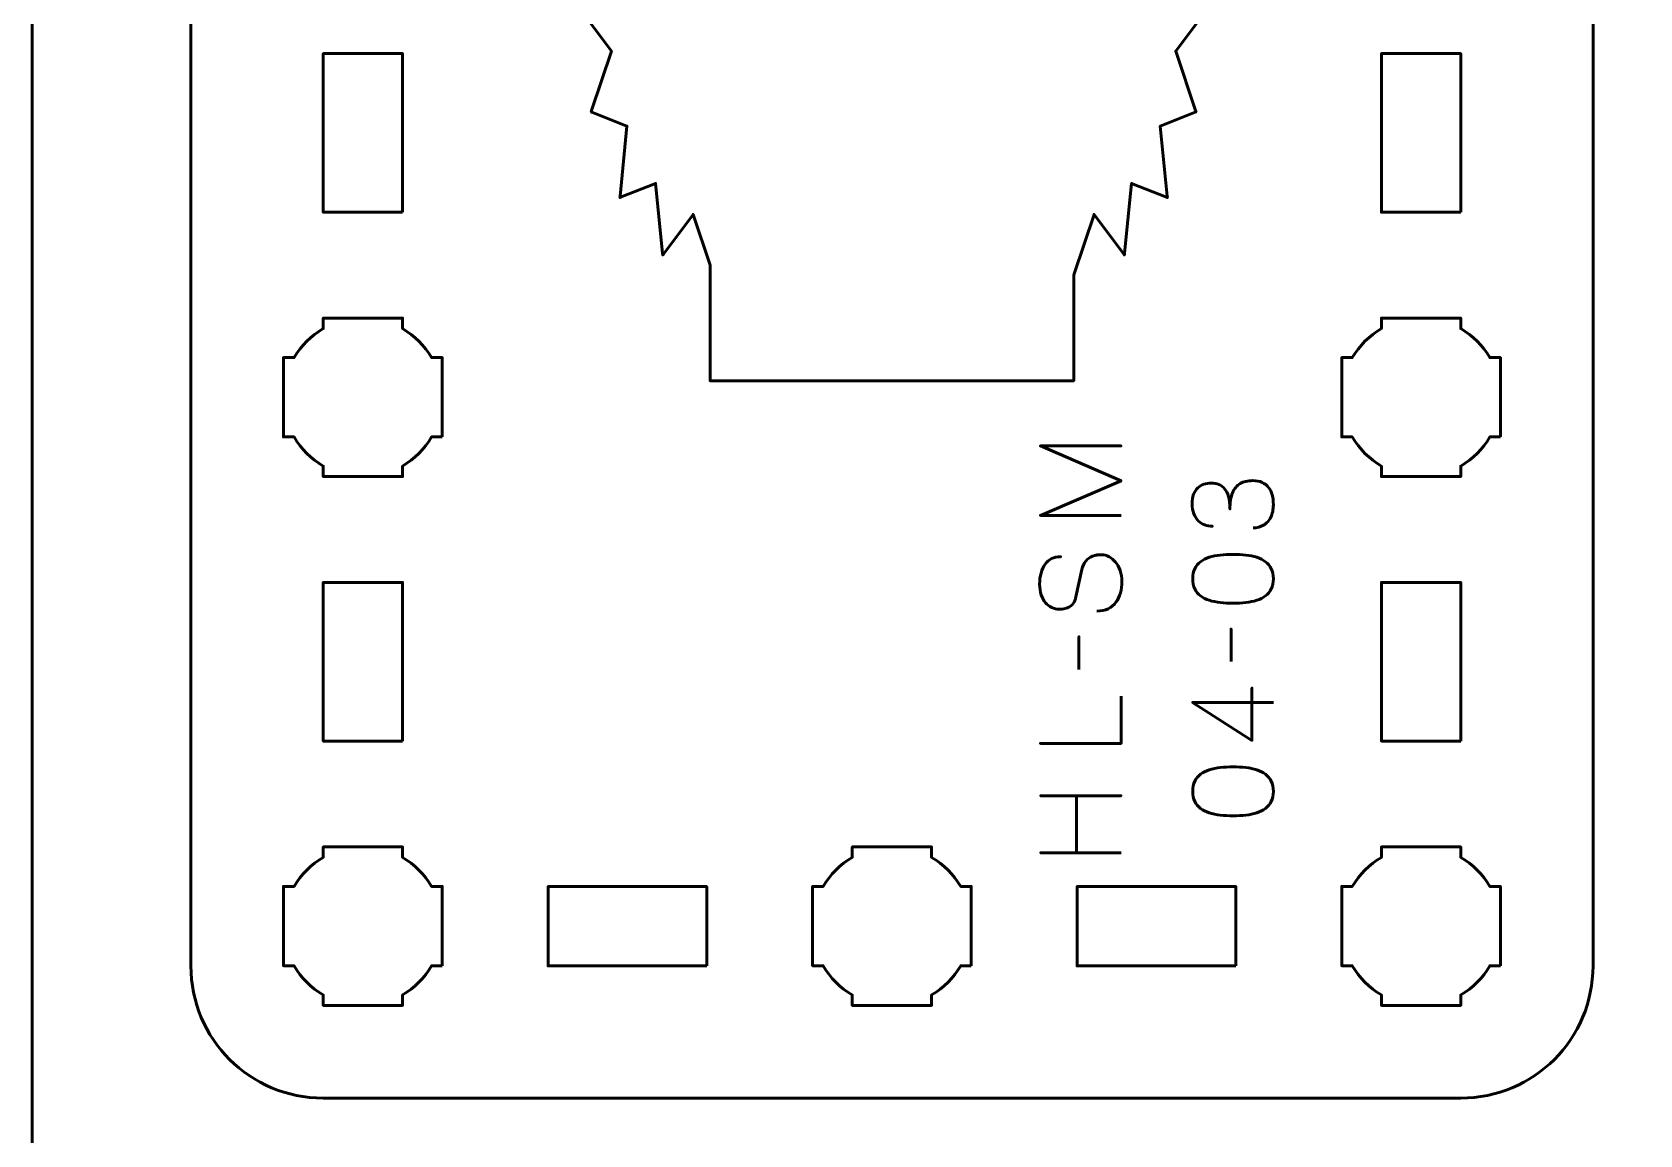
# Model space of a CAD drawing. Header units: centimetres. Extents: x -21 to 0, y -29.7 to 0.
# Drawn here: x -21 to -14.92, y -23.89 to -19.72 of the extents above; entities that cross this region are included whole.
import ezdxf

# ---------------------------------------------------------------- set-up
doc = ezdxf.new("R2010")
doc.units = ezdxf.units.CM
doc.header["$MEASUREMENT"] = 0
doc.layers.add('Layer 1', color=7, linetype='Continuous')

msp = doc.modelspace()

# ---------------------------------------------------------------- linework, layer by layer
at = {"layer": 'Layer 1', "color": 22, "lineweight": 53}
msp.add_open_spline([(-21.00003, -29.19995), (-21.00003, -29.19995), (-21.00003, -0.49992), (-21.00003, -0.49992), (-21.00003, -0.49992), (-21.00003, -0.22295), (-20.77694, 0.00004), (-20.49994, 0.00004), (-20.49994, 0.00004), (-20.49994, 0.00004), (-0.50008, 0.00004), (-0.50008, 0.00004), (-0.50008, 0.00004), (-0.22294, 0.00004), (0.00002, -0.22295), (0.00002, -0.49992), (0.00002, -0.49992), (0.00002, -0.49992), (0.00002, -29.19995), (0.00002, -29.19995), (0.00002, -29.19995), (0.00002, -29.47695), (-0.22294, -29.70004), (-0.50008, -29.70004), (-0.50008, -29.70004), (-0.50008, -29.70004), (-20.49994, -29.70004), (-20.49994, -29.70004), (-20.49994, -29.70004), (-20.77694, -29.70004), (-21.00003, -29.47695), (-21.00003, -29.19995)], degree=3, knots=[0, 0, 0, 0, 0.125, 0.125, 0.125, 0.125, 0.25, 0.25, 0.25, 0.25, 0.375, 0.375, 0.375, 0.375, 0.5, 0.5, 0.5, 0.5, 0.625, 0.625, 0.625, 0.625, 0.75, 0.75, 0.75, 0.75, 0.875, 0.875, 0.875, 0.875, 1, 1, 1, 1], dxfattribs=at)
at = {"layer": 'Layer 1', "color": 114, "lineweight": 53}
msp.add_open_spline([(-15.80017, -23.75001), (-15.80017, -23.75001), (-15.60006, -23.75003), (-15.60006, -23.75003), (-15.60006, -23.75003), (-15.32306, -23.75003), (-15.09997, -23.52694), (-15.09997, -23.24994), (-15.09997, -23.24994), (-15.09997, -23.24994), (-15.09997, -16.95007), (-15.09997, -16.95007), (-15.09997, -16.95007), (-15.09997, -16.67293), (-15.32306, -16.44997), (-15.60006, -16.44997), (-15.60006, -16.44997), (-15.60006, -16.44997), (-17.24997, -16.44997), (-17.24997, -16.44997), (-17.24997, -16.44997), (-17.24997, -16.44997), (-17.24997, -18.23746), (-17.24997, -18.23746), (-17.24997, -18.23746), (-17.24997, -18.23746), (-17.06247, -18.23746), (-17.06247, -18.23746), (-17.06247, -18.23746), (-17.06247, -18.23746), (-17.06247, -18.63745), (-17.06247, -18.63745), (-17.06247, -18.63745), (-17.06247, -18.63745), (-17.06077, -18.64253), (-17.06077, -18.64253), (-17.06077, -18.64253), (-17.06077, -18.64253), (-16.98583, -18.86685), (-16.98583, -18.86685), (-16.98583, -18.86685), (-16.98583, -18.86685), (-16.87367, -18.71697), (-16.87367, -18.71697), (-16.87367, -18.71697), (-16.87367, -18.71697), (-16.87112, -18.71357), (-16.87112, -18.71357), (-16.87112, -18.71357), (-16.87112, -18.71357), (-16.87052, -18.71959), (-16.87052, -18.71959), (-16.87052, -18.71959), (-16.87052, -18.71959), (-16.84421, -18.98416), (-16.84421, -18.98416), (-16.84421, -18.98416), (-16.84421, -18.98416), (-16.71191, -18.93153), (-16.71191, -18.93153), (-16.71191, -18.93153), (-16.71191, -18.93153), (-16.70891, -18.93034), (-16.70891, -18.93034), (-16.70891, -18.93034), (-16.70891, -18.93034), (-16.70951, -18.93633), (-16.70951, -18.93633), (-16.70951, -18.93633), (-16.70951, -18.93633), (-16.73582, -19.20093), (-16.73582, -19.20093), (-16.73582, -19.20093), (-16.73582, -19.20093), (-16.60354, -19.25356), (-16.60354, -19.25356), (-16.60354, -19.25356), (-16.60354, -19.25356), (-16.60053, -19.25476), (-16.60053, -19.25476), (-16.60053, -19.25476), (-16.60053, -19.25476), (-16.60223, -19.25986), (-16.60223, -19.25986), (-16.60223, -19.25986), (-16.60223, -19.25986), (-16.67717, -19.48417), (-16.67717, -19.48417), (-16.67717, -19.48417), (-16.67717, -19.48417), (-16.56501, -19.63405), (-16.56501, -19.63405), (-16.56501, -19.63405), (-16.56501, -19.63405), (-16.56247, -19.63745), (-16.56247, -19.63745), (-16.56247, -19.63745), (-16.56247, -19.63745), (-16.56501, -19.64084), (-16.56501, -19.64084), (-16.56501, -19.64084), (-16.56501, -19.64084), (-16.67717, -19.79073), (-16.67717, -19.79073), (-16.67717, -19.79073), (-16.67717, -19.79073), (-16.60223, -20.01504), (-16.60223, -20.01504), (-16.60223, -20.01504), (-16.60223, -20.01504), (-16.60053, -20.02014), (-16.60053, -20.02014), (-16.60053, -20.02014), (-16.60053, -20.02014), (-16.60354, -20.02134), (-16.60354, -20.02134), (-16.60354, -20.02134), (-16.60354, -20.02134), (-16.73582, -20.07396), (-16.73582, -20.07396), (-16.73582, -20.07396), (-16.73582, -20.07396), (-16.70951, -20.33856), (-16.70951, -20.33856), (-16.70951, -20.33856), (-16.70951, -20.33856), (-16.70891, -20.34456), (-16.70891, -20.34456), (-16.70891, -20.34456), (-16.70891, -20.34456), (-16.71191, -20.34337), (-16.71191, -20.34337), (-16.71191, -20.34337), (-16.71191, -20.34337), (-16.84421, -20.29074), (-16.84421, -20.29074), (-16.84421, -20.29074), (-16.84421, -20.29074), (-16.87052, -20.55531), (-16.87052, -20.55531), (-16.87052, -20.55531), (-16.87052, -20.55531), (-16.87112, -20.56133), (-16.87112, -20.56133), (-16.87112, -20.56133), (-16.87112, -20.56133), (-16.87367, -20.55792), (-16.87367, -20.55792), (-16.87367, -20.55792), (-16.87367, -20.55792), (-16.98583, -20.40805), (-16.98583, -20.40805), (-16.98583, -20.40805), (-16.98583, -20.40805), (-17.06077, -20.63236), (-17.06077, -20.63236), (-17.06077, -20.63236), (-17.06077, -20.63236), (-17.06247, -20.63745), (-17.06247, -20.63745), (-17.06247, -20.63745), (-17.06247, -20.63745), (-17.06247, -21.03746), (-17.06247, -21.03746), (-17.06247, -21.03746), (-17.06247, -21.03746), (-18.43747, -21.03746), (-18.43747, -21.03746), (-18.43747, -21.03746), (-18.43747, -21.03746), (-18.43747, -20.60003), (-18.43747, -20.60003), (-18.43747, -20.60003), (-18.43747, -20.60003), (-18.50161, -20.40805), (-18.50161, -20.40805), (-18.50161, -20.40805), (-18.50161, -20.40805), (-18.61376, -20.55792), (-18.61376, -20.55792), (-18.61376, -20.55792), (-18.61376, -20.55792), (-18.61632, -20.56133), (-18.61632, -20.56133), (-18.61632, -20.56133), (-18.61632, -20.56133), (-18.61691, -20.55531), (-18.61691, -20.55531), (-18.61691, -20.55531), (-18.61691, -20.55531), (-18.64323, -20.29074), (-18.64323, -20.29074), (-18.64323, -20.29074), (-18.64323, -20.29074), (-18.77553, -20.34337), (-18.77553, -20.34337), (-18.77553, -20.34337), (-18.77553, -20.34337), (-18.77852, -20.34456), (-18.77852, -20.34456), (-18.77852, -20.34456), (-18.77852, -20.34456), (-18.77793, -20.33856), (-18.77793, -20.33856), (-18.77793, -20.33856), (-18.77793, -20.33856), (-18.75161, -20.07396), (-18.75161, -20.07396), (-18.75161, -20.07396), (-18.75161, -20.07396), (-18.8839, -20.02134), (-18.8839, -20.02134), (-18.8839, -20.02134), (-18.8839, -20.02134), (-18.88691, -20.02014), (-18.88691, -20.02014), (-18.88691, -20.02014), (-18.88691, -20.02014), (-18.88521, -20.01504), (-18.88521, -20.01504), (-18.88521, -20.01504), (-18.88521, -20.01504), (-18.81027, -19.79073), (-18.81027, -19.79073), (-18.81027, -19.79073), (-18.81027, -19.79073), (-18.92243, -19.64084), (-18.92243, -19.64084), (-18.92243, -19.64084), (-18.92243, -19.64084), (-18.92497, -19.63745), (-18.92497, -19.63745), (-18.92497, -19.63745), (-18.92497, -19.63745), (-18.92243, -19.63405), (-18.92243, -19.63405), (-18.92243, -19.63405), (-18.92243, -19.63405), (-18.81027, -19.48417), (-18.81027, -19.48417), (-18.81027, -19.48417), (-18.81027, -19.48417), (-18.88521, -19.25986), (-18.88521, -19.25986), (-18.88521, -19.25986), (-18.88521, -19.25986), (-18.88691, -19.25476), (-18.88691, -19.25476), (-18.88691, -19.25476), (-18.88691, -19.25476), (-18.8839, -19.25356), (-18.8839, -19.25356), (-18.8839, -19.25356), (-18.8839, -19.25356), (-18.75161, -19.20093), (-18.75161, -19.20093), (-18.75161, -19.20093), (-18.75161, -19.20093), (-18.77793, -18.93633), (-18.77793, -18.93633), (-18.77793, -18.93633), (-18.77793, -18.93633), (-18.77852, -18.93034), (-18.77852, -18.93034), (-18.77852, -18.93034), (-18.77852, -18.93034), (-18.77553, -18.93153), (-18.77553, -18.93153), (-18.77553, -18.93153), (-18.77553, -18.93153), (-18.64323, -18.98416), (-18.64323, -18.98416), (-18.64323, -18.98416), (-18.64323, -18.98416), (-18.61691, -18.71959), (-18.61691, -18.71959), (-18.61691, -18.71959), (-18.61691, -18.71959), (-18.61632, -18.71357), (-18.61632, -18.71357), (-18.61632, -18.71357), (-18.61632, -18.71357), (-18.61376, -18.71697), (-18.61376, -18.71697), (-18.61376, -18.71697), (-18.61376, -18.71697), (-18.50161, -18.86685), (-18.50161, -18.86685), (-18.50161, -18.86685), (-18.50161, -18.86685), (-18.43747, -18.67486), (-18.43747, -18.67486), (-18.43747, -18.67486), (-18.43747, -18.67486), (-18.43747, -18.23746), (-18.43747, -18.23746), (-18.43747, -18.23746), (-18.43747, -18.23746), (-18.24997, -18.23746), (-18.24997, -18.23746), (-18.24997, -18.23746), (-18.24997, -18.23746), (-18.24997, -16.44997), (-18.24997, -16.44997), (-18.24997, -16.44997), (-18.24997, -16.44997), (-19.89993, -16.44997), (-19.89993, -16.44997), (-19.89993, -16.44997), (-20.17707, -16.44997), (-20.40003, -16.67293), (-20.40003, -16.95007), (-20.40003, -16.95007), (-20.40003, -16.95007), (-20.40003, -23.24994), (-20.40003, -23.24994), (-20.40003, -23.24994), (-20.40003, -23.52694), (-20.17707, -23.75003), (-19.89993, -23.75003), (-19.89993, -23.75003), (-19.89993, -23.75003), (-18.13445, -23.75003), (-18.13445, -23.75003), (-18.13445, -23.75003), (-18.13445, -23.75003), (-15.80017, -23.75001), (-15.80017, -23.75001)], degree=3, knots=[0, 0, 0, 0, 0.0121951, 0.0121951, 0.0121951, 0.0121951, 0.0243902, 0.0243902, 0.0243902, 0.0243902, 0.0365854, 0.0365854, 0.0365854, 0.0365854, 0.0487805, 0.0487805, 0.0487805, 0.0487805, 0.0609756, 0.0609756, 0.0609756, 0.0609756, 0.0731707, 0.0731707, 0.0731707, 0.0731707, 0.0853659, 0.0853659, 0.0853659, 0.0853659, 0.097561, 0.097561, 0.097561, 0.097561, 0.1097561, 0.1097561, 0.1097561, 0.1097561, 0.1219512, 0.1219512, 0.1219512, 0.1219512, 0.1341463, 0.1341463, 0.1341463, 0.1341463, 0.1463415, 0.1463415, 0.1463415, 0.1463415, 0.1585366, 0.1585366, 0.1585366, 0.1585366, 0.1707317, 0.1707317, 0.1707317, 0.1707317, 0.1829268, 0.1829268, 0.1829268, 0.1829268, 0.195122, 0.195122, 0.195122, 0.195122, 0.2073171, 0.2073171, 0.2073171, 0.2073171, 0.2195122, 0.2195122, 0.2195122, 0.2195122, 0.2317073, 0.2317073, 0.2317073, 0.2317073, 0.2439024, 0.2439024, 0.2439024, 0.2439024, 0.2560976, 0.2560976, 0.2560976, 0.2560976, 0.2682927, 0.2682927, 0.2682927, 0.2682927, 0.2804878, 0.2804878, 0.2804878, 0.2804878, 0.2926829, 0.2926829, 0.2926829, 0.2926829, 0.304878, 0.304878, 0.304878, 0.304878, 0.3170732, 0.3170732, 0.3170732, 0.3170732, 0.3292683, 0.3292683, 0.3292683, 0.3292683, 0.3414634, 0.3414634, 0.3414634, 0.3414634, 0.3536585, 0.3536585, 0.3536585, 0.3536585, 0.3658537, 0.3658537, 0.3658537, 0.3658537, 0.3780488, 0.3780488, 0.3780488, 0.3780488, 0.3902439, 0.3902439, 0.3902439, 0.3902439, 0.402439, 0.402439, 0.402439, 0.402439, 0.4146341, 0.4146341, 0.4146341, 0.4146341, 0.4268293, 0.4268293, 0.4268293, 0.4268293, 0.4390244, 0.4390244, 0.4390244, 0.4390244, 0.4512195, 0.4512195, 0.4512195, 0.4512195, 0.4634146, 0.4634146, 0.4634146, 0.4634146, 0.4756098, 0.4756098, 0.4756098, 0.4756098, 0.4878049, 0.4878049, 0.4878049, 0.4878049, 0.5, 0.5, 0.5, 0.5, 0.5121951, 0.5121951, 0.5121951, 0.5121951, 0.5243902, 0.5243902, 0.5243902, 0.5243902, 0.5365854, 0.5365854, 0.5365854, 0.5365854, 0.5487805, 0.5487805, 0.5487805, 0.5487805, 0.5609756, 0.5609756, 0.5609756, 0.5609756, 0.5731707, 0.5731707, 0.5731707, 0.5731707, 0.5853659, 0.5853659, 0.5853659, 0.5853659, 0.597561, 0.597561, 0.597561, 0.597561, 0.6097561, 0.6097561, 0.6097561, 0.6097561, 0.6219512, 0.6219512, 0.6219512, 0.6219512, 0.6341463, 0.6341463, 0.6341463, 0.6341463, 0.6463415, 0.6463415, 0.6463415, 0.6463415, 0.6585366, 0.6585366, 0.6585366, 0.6585366, 0.6707317, 0.6707317, 0.6707317, 0.6707317, 0.6829268, 0.6829268, 0.6829268, 0.6829268, 0.695122, 0.695122, 0.695122, 0.695122, 0.7073171, 0.7073171, 0.7073171, 0.7073171, 0.7195122, 0.7195122, 0.7195122, 0.7195122, 0.7317073, 0.7317073, 0.7317073, 0.7317073, 0.7439024, 0.7439024, 0.7439024, 0.7439024, 0.7560976, 0.7560976, 0.7560976, 0.7560976, 0.7682927, 0.7682927, 0.7682927, 0.7682927, 0.7804878, 0.7804878, 0.7804878, 0.7804878, 0.7926829, 0.7926829, 0.7926829, 0.7926829, 0.804878, 0.804878, 0.804878, 0.804878, 0.8170732, 0.8170732, 0.8170732, 0.8170732, 0.8292683, 0.8292683, 0.8292683, 0.8292683, 0.8414634, 0.8414634, 0.8414634, 0.8414634, 0.8536585, 0.8536585, 0.8536585, 0.8536585, 0.8658537, 0.8658537, 0.8658537, 0.8658537, 0.8780488, 0.8780488, 0.8780488, 0.8780488, 0.8902439, 0.8902439, 0.8902439, 0.8902439, 0.902439, 0.902439, 0.902439, 0.902439, 0.9146341, 0.9146341, 0.9146341, 0.9146341, 0.9268293, 0.9268293, 0.9268293, 0.9268293, 0.9390244, 0.9390244, 0.9390244, 0.9390244, 0.9512195, 0.9512195, 0.9512195, 0.9512195, 0.9634146, 0.9634146, 0.9634146, 0.9634146, 0.9756098, 0.9756098, 0.9756098, 0.9756098, 0.9878049, 0.9878049, 0.9878049, 0.9878049, 1, 1, 1, 1], dxfattribs=at)
at = {"layer": 'Layer 1', "color": 250, "lineweight": 53}
for points in [[(-19.59993, -20.39999), (-19.59993, -20.39999), (-19.89993, -20.39999), (-19.89993, -20.39999), (-19.89993, -20.39999), (-19.89993, -20.39999), (-19.89993, -19.79998), (-19.89993, -19.79998), (-19.89993, -19.79998), (-19.89993, -19.79998), (-19.59993, -19.79998), (-19.59993, -19.79998), (-19.59993, -19.79998), (-19.59993, -19.79998), (-19.59993, -20.39999), (-19.59993, -20.39999)], [(-15.60006, -20.39999), (-15.60006, -20.39999), (-15.90007, -20.39999), (-15.90007, -20.39999), (-15.90007, -20.39999), (-15.90007, -20.39999), (-15.90007, -19.79998), (-15.90007, -19.79998), (-15.90007, -19.79998), (-15.90007, -19.79998), (-15.60006, -19.79998), (-15.60006, -19.79998), (-15.60006, -19.79998), (-15.60006, -19.79998), (-15.60006, -20.39999), (-15.60006, -20.39999)], [(-19.59993, -22.39999), (-19.59993, -22.39999), (-19.89993, -22.39999), (-19.89993, -22.39999), (-19.89993, -22.39999), (-19.89993, -22.39999), (-19.89993, -21.79998), (-19.89993, -21.79998), (-19.89993, -21.79998), (-19.89993, -21.79998), (-19.59993, -21.79998), (-19.59993, -21.79998), (-19.59993, -21.79998), (-19.59993, -21.79998), (-19.59993, -22.39999), (-19.59993, -22.39999)], [(-15.60006, -22.39999), (-15.60006, -22.39999), (-15.90007, -22.39999), (-15.90007, -22.39999), (-15.90007, -22.39999), (-15.90007, -22.39999), (-15.90007, -21.79998), (-15.90007, -21.79998), (-15.90007, -21.79998), (-15.90007, -21.79998), (-15.60006, -21.79998), (-15.60006, -21.79998), (-15.60006, -21.79998), (-15.60006, -21.79998), (-15.60006, -22.39999), (-15.60006, -22.39999)], [(-18.44998, -23.25007), (-18.44998, -23.25007), (-19.04998, -23.25007), (-19.04998, -23.25007), (-19.04998, -23.25007), (-19.04998, -23.25007), (-19.04998, -22.95007), (-19.04998, -22.95007), (-19.04998, -22.95007), (-19.04998, -22.95007), (-18.44998, -22.95007), (-18.44998, -22.95007), (-18.44998, -22.95007), (-18.44998, -22.95007), (-18.44998, -23.25007), (-18.44998, -23.25007)], [(-16.45001, -23.25007), (-16.45001, -23.25007), (-17.05002, -23.25007), (-17.05002, -23.25007), (-17.05002, -23.25007), (-17.05002, -23.25007), (-17.05002, -22.95007), (-17.05002, -22.95007), (-17.05002, -22.95007), (-17.05002, -22.95007), (-16.45001, -22.95007), (-16.45001, -22.95007), (-16.45001, -22.95007), (-16.45001, -22.95007), (-16.45001, -23.25007), (-16.45001, -23.25007)]]:
    msp.add_open_spline(points, degree=3, knots=[0, 0, 0, 0, 0.25, 0.25, 0.25, 0.25, 0.5, 0.5, 0.5, 0.5, 0.75, 0.75, 0.75, 0.75, 1, 1, 1, 1], dxfattribs=at)
at = {"layer": 'Layer 1', "lineweight": 53}
for points in [[(-19.45, -21.24993), (-19.45, -21.24993), (-19.49011, -21.24993), (-19.49011, -21.24993), (-19.49011, -21.24993), (-19.51643, -21.29554), (-19.55446, -21.33346), (-19.59993, -21.35978), (-19.59993, -21.35978), (-19.59993, -21.35978), (-19.59993, -21.4), (-19.59993, -21.4), (-19.59993, -21.4), (-19.59993, -21.4), (-19.75, -21.4), (-19.75, -21.4), (-19.75, -21.4), (-19.75, -21.4), (-19.89993, -21.4), (-19.89993, -21.4), (-19.89993, -21.4), (-19.89993, -21.4), (-19.89993, -21.35978), (-19.89993, -21.35978), (-19.89993, -21.35978), (-19.94555, -21.33346), (-19.98343, -21.29554), (-20.00975, -21.24993), (-20.00975, -21.24993), (-20.00975, -21.24993), (-20.05, -21.24993), (-20.05, -21.24993), (-20.05, -21.24993), (-20.05, -21.24993), (-20.05, -21.1), (-20.05, -21.1), (-20.05, -21.1), (-20.05, -21.1), (-20.05, -20.94992), (-20.05, -20.94992), (-20.05, -20.94992), (-20.05, -20.94992), (-20.00975, -20.94992), (-20.00975, -20.94992), (-20.00975, -20.94992), (-19.98343, -20.90445), (-19.94555, -20.86642), (-19.89993, -20.8401), (-19.89993, -20.8401), (-19.89993, -20.8401), (-19.89993, -20.79999), (-19.89993, -20.79999), (-19.89993, -20.79999), (-19.89993, -20.79999), (-19.75, -20.79999), (-19.75, -20.79999), (-19.75, -20.79999), (-19.75, -20.79999), (-19.59993, -20.79999), (-19.59993, -20.79999), (-19.59993, -20.79999), (-19.59993, -20.79999), (-19.59993, -20.8401), (-19.59993, -20.8401), (-19.59993, -20.8401), (-19.55446, -20.86642), (-19.51643, -20.90445), (-19.49011, -20.94992), (-19.49011, -20.94992), (-19.49011, -20.94992), (-19.45, -20.94992), (-19.45, -20.94992), (-19.45, -20.94992), (-19.45, -20.94992), (-19.45, -21.1), (-19.45, -21.1), (-19.45, -21.1), (-19.45, -21.1), (-19.45, -21.24993), (-19.45, -21.24993)], [(-15.45, -21.24993), (-15.45, -21.24993), (-15.49011, -21.24993), (-15.49011, -21.24993), (-15.49011, -21.24993), (-15.51643, -21.29554), (-15.55446, -21.33346), (-15.59993, -21.35978), (-15.59993, -21.35978), (-15.59993, -21.35978), (-15.59993, -21.4), (-15.59993, -21.4), (-15.59993, -21.4), (-15.59993, -21.4), (-15.75, -21.4), (-15.75, -21.4), (-15.75, -21.4), (-15.75, -21.4), (-15.89993, -21.4), (-15.89993, -21.4), (-15.89993, -21.4), (-15.89993, -21.4), (-15.89993, -21.35978), (-15.89993, -21.35978), (-15.89993, -21.35978), (-15.94555, -21.33346), (-15.98343, -21.29554), (-16.00975, -21.24993), (-16.00975, -21.24993), (-16.00975, -21.24993), (-16.05, -21.24993), (-16.05, -21.24993), (-16.05, -21.24993), (-16.05, -21.24993), (-16.05, -21.1), (-16.05, -21.1), (-16.05, -21.1), (-16.05, -21.1), (-16.05, -20.94992), (-16.05, -20.94992), (-16.05, -20.94992), (-16.05, -20.94992), (-16.00975, -20.94992), (-16.00975, -20.94992), (-16.00975, -20.94992), (-15.98343, -20.90445), (-15.94555, -20.86642), (-15.89993, -20.8401), (-15.89993, -20.8401), (-15.89993, -20.8401), (-15.89993, -20.79999), (-15.89993, -20.79999), (-15.89993, -20.79999), (-15.89993, -20.79999), (-15.75, -20.79999), (-15.75, -20.79999), (-15.75, -20.79999), (-15.75, -20.79999), (-15.59993, -20.79999), (-15.59993, -20.79999), (-15.59993, -20.79999), (-15.59993, -20.79999), (-15.59993, -20.8401), (-15.59993, -20.8401), (-15.59993, -20.8401), (-15.55446, -20.86642), (-15.51643, -20.90445), (-15.49011, -20.94992), (-15.49011, -20.94992), (-15.49011, -20.94992), (-15.45, -20.94992), (-15.45, -20.94992), (-15.45, -20.94992), (-15.45, -20.94992), (-15.45, -21.1), (-15.45, -21.1), (-15.45, -21.1), (-15.45, -21.1), (-15.45, -21.24993), (-15.45, -21.24993)], [(-19.45, -23.24993), (-19.45, -23.24993), (-19.49011, -23.24993), (-19.49011, -23.24993), (-19.49011, -23.24993), (-19.51643, -23.29554), (-19.55446, -23.33346), (-19.59993, -23.35978), (-19.59993, -23.35978), (-19.59993, -23.35978), (-19.59993, -23.4), (-19.59993, -23.4), (-19.59993, -23.4), (-19.59993, -23.4), (-19.75, -23.4), (-19.75, -23.4), (-19.75, -23.4), (-19.75, -23.4), (-19.89993, -23.4), (-19.89993, -23.4), (-19.89993, -23.4), (-19.89993, -23.4), (-19.89993, -23.35978), (-19.89993, -23.35978), (-19.89993, -23.35978), (-19.94555, -23.33346), (-19.98343, -23.29554), (-20.00975, -23.24993), (-20.00975, -23.24993), (-20.00975, -23.24993), (-20.05, -23.24993), (-20.05, -23.24993), (-20.05, -23.24993), (-20.05, -23.24993), (-20.05, -23.1), (-20.05, -23.1), (-20.05, -23.1), (-20.05, -23.1), (-20.05, -22.94992), (-20.05, -22.94992), (-20.05, -22.94992), (-20.05, -22.94992), (-20.00975, -22.94992), (-20.00975, -22.94992), (-20.00975, -22.94992), (-19.98343, -22.90445), (-19.94555, -22.86642), (-19.89993, -22.8401), (-19.89993, -22.8401), (-19.89993, -22.8401), (-19.89993, -22.79999), (-19.89993, -22.79999), (-19.89993, -22.79999), (-19.89993, -22.79999), (-19.75, -22.79999), (-19.75, -22.79999), (-19.75, -22.79999), (-19.75, -22.79999), (-19.59993, -22.79999), (-19.59993, -22.79999), (-19.59993, -22.79999), (-19.59993, -22.79999), (-19.59993, -22.8401), (-19.59993, -22.8401), (-19.59993, -22.8401), (-19.55446, -22.86642), (-19.51643, -22.90445), (-19.49011, -22.94992), (-19.49011, -22.94992), (-19.49011, -22.94992), (-19.45, -22.94992), (-19.45, -22.94992), (-19.45, -22.94992), (-19.45, -22.94992), (-19.45, -23.1), (-19.45, -23.1), (-19.45, -23.1), (-19.45, -23.1), (-19.45, -23.24993), (-19.45, -23.24993)], [(-17.45, -23.24993), (-17.45, -23.24993), (-17.49011, -23.24993), (-17.49011, -23.24993), (-17.49011, -23.24993), (-17.51643, -23.29554), (-17.55446, -23.33346), (-17.59993, -23.35978), (-17.59993, -23.35978), (-17.59993, -23.35978), (-17.59993, -23.4), (-17.59993, -23.4), (-17.59993, -23.4), (-17.59993, -23.4), (-17.75, -23.4), (-17.75, -23.4), (-17.75, -23.4), (-17.75, -23.4), (-17.89993, -23.4), (-17.89993, -23.4), (-17.89993, -23.4), (-17.89993, -23.4), (-17.89993, -23.35978), (-17.89993, -23.35978), (-17.89993, -23.35978), (-17.94555, -23.33346), (-17.98343, -23.29554), (-18.00975, -23.24993), (-18.00975, -23.24993), (-18.00975, -23.24993), (-18.05, -23.24993), (-18.05, -23.24993), (-18.05, -23.24993), (-18.05, -23.24993), (-18.05, -23.1), (-18.05, -23.1), (-18.05, -23.1), (-18.05, -23.1), (-18.05, -22.94992), (-18.05, -22.94992), (-18.05, -22.94992), (-18.05, -22.94992), (-18.00975, -22.94992), (-18.00975, -22.94992), (-18.00975, -22.94992), (-17.98343, -22.90445), (-17.94555, -22.86642), (-17.89993, -22.8401), (-17.89993, -22.8401), (-17.89993, -22.8401), (-17.89993, -22.79999), (-17.89993, -22.79999), (-17.89993, -22.79999), (-17.89993, -22.79999), (-17.75, -22.79999), (-17.75, -22.79999), (-17.75, -22.79999), (-17.75, -22.79999), (-17.59993, -22.79999), (-17.59993, -22.79999), (-17.59993, -22.79999), (-17.59993, -22.79999), (-17.59993, -22.8401), (-17.59993, -22.8401), (-17.59993, -22.8401), (-17.55446, -22.86642), (-17.51643, -22.90445), (-17.49011, -22.94992), (-17.49011, -22.94992), (-17.49011, -22.94992), (-17.45, -22.94992), (-17.45, -22.94992), (-17.45, -22.94992), (-17.45, -22.94992), (-17.45, -23.1), (-17.45, -23.1), (-17.45, -23.1), (-17.45, -23.1), (-17.45, -23.24993), (-17.45, -23.24993)], [(-15.45, -23.24993), (-15.45, -23.24993), (-15.49011, -23.24993), (-15.49011, -23.24993), (-15.49011, -23.24993), (-15.51643, -23.29554), (-15.55446, -23.33346), (-15.59993, -23.35978), (-15.59993, -23.35978), (-15.59993, -23.35978), (-15.59993, -23.4), (-15.59993, -23.4), (-15.59993, -23.4), (-15.59993, -23.4), (-15.75, -23.4), (-15.75, -23.4), (-15.75, -23.4), (-15.75, -23.4), (-15.89993, -23.4), (-15.89993, -23.4), (-15.89993, -23.4), (-15.89993, -23.4), (-15.89993, -23.35978), (-15.89993, -23.35978), (-15.89993, -23.35978), (-15.94555, -23.33346), (-15.98343, -23.29554), (-16.00975, -23.24993), (-16.00975, -23.24993), (-16.00975, -23.24993), (-16.05, -23.24993), (-16.05, -23.24993), (-16.05, -23.24993), (-16.05, -23.24993), (-16.05, -23.1), (-16.05, -23.1), (-16.05, -23.1), (-16.05, -23.1), (-16.05, -22.94992), (-16.05, -22.94992), (-16.05, -22.94992), (-16.05, -22.94992), (-16.00975, -22.94992), (-16.00975, -22.94992), (-16.00975, -22.94992), (-15.98343, -22.90445), (-15.94555, -22.86642), (-15.89993, -22.8401), (-15.89993, -22.8401), (-15.89993, -22.8401), (-15.89993, -22.79999), (-15.89993, -22.79999), (-15.89993, -22.79999), (-15.89993, -22.79999), (-15.75, -22.79999), (-15.75, -22.79999), (-15.75, -22.79999), (-15.75, -22.79999), (-15.59993, -22.79999), (-15.59993, -22.79999), (-15.59993, -22.79999), (-15.59993, -22.79999), (-15.59993, -22.8401), (-15.59993, -22.8401), (-15.59993, -22.8401), (-15.55446, -22.86642), (-15.51643, -22.90445), (-15.49011, -22.94992), (-15.49011, -22.94992), (-15.49011, -22.94992), (-15.45, -22.94992), (-15.45, -22.94992), (-15.45, -22.94992), (-15.45, -22.94992), (-15.45, -23.1), (-15.45, -23.1), (-15.45, -23.1), (-15.45, -23.1), (-15.45, -23.24993), (-15.45, -23.24993)]]:
    msp.add_open_spline(points, degree=3, knots=[0, 0, 0, 0, 0.05, 0.05, 0.05, 0.05, 0.1, 0.1, 0.1, 0.1, 0.15, 0.15, 0.15, 0.15, 0.2, 0.2, 0.2, 0.2, 0.25, 0.25, 0.25, 0.25, 0.3, 0.3, 0.3, 0.3, 0.35, 0.35, 0.35, 0.35, 0.4, 0.4, 0.4, 0.4, 0.45, 0.45, 0.45, 0.45, 0.5, 0.5, 0.5, 0.5, 0.55, 0.55, 0.55, 0.55, 0.6, 0.6, 0.6, 0.6, 0.65, 0.65, 0.65, 0.65, 0.7, 0.7, 0.7, 0.7, 0.75, 0.75, 0.75, 0.75, 0.8, 0.8, 0.8, 0.8, 0.85, 0.85, 0.85, 0.85, 0.9, 0.9, 0.9, 0.9, 0.95, 0.95, 0.95, 0.95, 1, 1, 1, 1], dxfattribs=at)
at = {"layer": 'Layer 1', "color": 30, "lineweight": 53}
for points, knots in [([(-16.88363, -21.54668), (-16.88363, -21.54668), (-17.18885, -21.54668), (-17.18885, -21.54668), (-17.18885, -21.54668), (-17.18885, -21.54668), (-16.88363, -21.41545), (-16.88363, -21.41545), (-16.88363, -21.41545), (-16.88363, -21.41545), (-17.18885, -21.28379), (-17.18885, -21.28379), (-17.18885, -21.28379), (-17.18885, -21.28379), (-16.88363, -21.28379), (-16.88363, -21.28379), (-16.88363, -21.28379), (-16.88363, -21.28379), (-17.18885, -21.28379), (-17.18885, -21.28379), (-17.18885, -21.28379), (-17.18885, -21.28379), (-16.88363, -21.41545), (-16.88363, -21.41545), (-16.88363, -21.41545), (-16.88363, -21.41545), (-17.18885, -21.54668), (-17.18885, -21.54668), (-17.18885, -21.54668), (-17.18885, -21.54668), (-16.88363, -21.54668), (-16.88363, -21.54668)], [0, 0, 0, 0, 0.125, 0.125, 0.125, 0.125, 0.25, 0.25, 0.25, 0.25, 0.375, 0.375, 0.375, 0.375, 0.5, 0.5, 0.5, 0.5, 0.625, 0.625, 0.625, 0.625, 0.75, 0.75, 0.75, 0.75, 0.875, 0.875, 0.875, 0.875, 1, 1, 1, 1]), ([(-16.38494, -21.59367), (-16.3697, -21.5936), (-16.35644, -21.59007), (-16.34494, -21.58309), (-16.34494, -21.58309), (-16.33351, -21.5761), (-16.32455, -21.56615), (-16.31813, -21.55317), (-16.31813, -21.55317), (-16.31171, -21.54019), (-16.30846, -21.5246), (-16.30832, -21.50646), (-16.30832, -21.50646), (-16.30832, -21.49285), (-16.30973, -21.4805), (-16.31269, -21.46928), (-16.31269, -21.46928), (-16.31566, -21.45813), (-16.32024, -21.44854), (-16.32652, -21.44042), (-16.32652, -21.44042), (-16.3328, -21.43231), (-16.34092, -21.4261), (-16.35079, -21.42166), (-16.35079, -21.42166), (-16.36074, -21.41728), (-16.37267, -21.4151), (-16.38664, -21.41503), (-16.38664, -21.41503), (-16.40526, -21.41495), (-16.421, -21.41876), (-16.43377, -21.42631), (-16.43377, -21.42631), (-16.44654, -21.43386), (-16.45613, -21.44558), (-16.46269, -21.46131), (-16.46269, -21.46131), (-16.46926, -21.47704), (-16.47257, -21.49722), (-16.47257, -21.5217), (-16.47257, -21.5217), (-16.4725, -21.50343), (-16.47419, -21.48812), (-16.47765, -21.47563), (-16.47765, -21.47563), (-16.48111, -21.46321), (-16.48598, -21.45327), (-16.49233, -21.44579), (-16.49233, -21.44579), (-16.49861, -21.43831), (-16.50609, -21.43288), (-16.51469, -21.42963), (-16.51469, -21.42963), (-16.52323, -21.42631), (-16.53261, -21.42469), (-16.54284, -21.42476), (-16.54284, -21.42476), (-16.55308, -21.42469), (-16.56253, -21.4261), (-16.57128, -21.42892), (-16.57128, -21.42892), (-16.58003, -21.43168), (-16.58772, -21.43619), (-16.59428, -21.44233), (-16.59428, -21.44233), (-16.60084, -21.44847), (-16.60599, -21.45658), (-16.60966, -21.46653), (-16.60966, -21.46653), (-16.61333, -21.47655), (-16.61516, -21.48876), (-16.61523, -21.50308), (-16.61523, -21.50308), (-16.61516, -21.51733), (-16.61305, -21.52982), (-16.60895, -21.5404), (-16.60895, -21.5404), (-16.60486, -21.55106), (-16.59929, -21.5598), (-16.59216, -21.56686), (-16.59216, -21.56686), (-16.58504, -21.57384), (-16.57692, -21.57907), (-16.56775, -21.58252), (-16.56775, -21.58252), (-16.55858, -21.58605), (-16.54884, -21.58774), (-16.53861, -21.58774), (-16.53861, -21.58774), (-16.54884, -21.58774), (-16.55858, -21.58605), (-16.56775, -21.58252), (-16.56775, -21.58252), (-16.57692, -21.57907), (-16.58504, -21.57384), (-16.59216, -21.56686), (-16.59216, -21.56686), (-16.59929, -21.5598), (-16.60486, -21.55106), (-16.60895, -21.5404), (-16.60895, -21.5404), (-16.61305, -21.52982), (-16.61516, -21.51733), (-16.61523, -21.50308), (-16.61523, -21.50308), (-16.61516, -21.48876), (-16.61333, -21.47655), (-16.60966, -21.46653), (-16.60966, -21.46653), (-16.60599, -21.45658), (-16.60084, -21.44847), (-16.59428, -21.44233), (-16.59428, -21.44233), (-16.58772, -21.43619), (-16.58003, -21.43168), (-16.57128, -21.42892), (-16.57128, -21.42892), (-16.56253, -21.4261), (-16.55308, -21.42469), (-16.54284, -21.42476), (-16.54284, -21.42476), (-16.53261, -21.42469), (-16.52323, -21.42631), (-16.51469, -21.42963), (-16.51469, -21.42963), (-16.50609, -21.43288), (-16.49861, -21.43831), (-16.49233, -21.44579), (-16.49233, -21.44579), (-16.48598, -21.45327), (-16.48111, -21.46321), (-16.47765, -21.47563), (-16.47765, -21.47563), (-16.47419, -21.48812), (-16.4725, -21.50343), (-16.47257, -21.5217), (-16.47257, -21.5217), (-16.47257, -21.49722), (-16.46926, -21.47704), (-16.46269, -21.46131), (-16.46269, -21.46131), (-16.45613, -21.44558), (-16.44654, -21.43386), (-16.43377, -21.42631), (-16.43377, -21.42631), (-16.421, -21.41876), (-16.40526, -21.41495), (-16.38664, -21.41503), (-16.38664, -21.41503), (-16.37267, -21.4151), (-16.36074, -21.41728), (-16.35079, -21.42166), (-16.35079, -21.42166), (-16.34092, -21.4261), (-16.3328, -21.43231), (-16.32652, -21.44042), (-16.32652, -21.44042), (-16.32024, -21.44854), (-16.31566, -21.45813), (-16.31269, -21.46928), (-16.31269, -21.46928), (-16.30973, -21.4805), (-16.30832, -21.49285), (-16.30832, -21.50646), (-16.30832, -21.50646), (-16.30846, -21.5246), (-16.31171, -21.54019), (-16.31813, -21.55317), (-16.31813, -21.55317), (-16.32455, -21.56615), (-16.33351, -21.5761), (-16.34494, -21.58309), (-16.34494, -21.58309), (-16.35644, -21.59007), (-16.3697, -21.5936), (-16.38494, -21.59367)], [0, 0, 0, 0, 0.0227273, 0.0227273, 0.0227273, 0.0227273, 0.0454545, 0.0454545, 0.0454545, 0.0454545, 0.0681818, 0.0681818, 0.0681818, 0.0681818, 0.0909091, 0.0909091, 0.0909091, 0.0909091, 0.1136364, 0.1136364, 0.1136364, 0.1136364, 0.1363636, 0.1363636, 0.1363636, 0.1363636, 0.1590909, 0.1590909, 0.1590909, 0.1590909, 0.1818182, 0.1818182, 0.1818182, 0.1818182, 0.2045455, 0.2045455, 0.2045455, 0.2045455, 0.2272727, 0.2272727, 0.2272727, 0.2272727, 0.25, 0.25, 0.25, 0.25, 0.2727273, 0.2727273, 0.2727273, 0.2727273, 0.2954545, 0.2954545, 0.2954545, 0.2954545, 0.3181818, 0.3181818, 0.3181818, 0.3181818, 0.3409091, 0.3409091, 0.3409091, 0.3409091, 0.3636364, 0.3636364, 0.3636364, 0.3636364, 0.3863636, 0.3863636, 0.3863636, 0.3863636, 0.4090909, 0.4090909, 0.4090909, 0.4090909, 0.4318182, 0.4318182, 0.4318182, 0.4318182, 0.4545455, 0.4545455, 0.4545455, 0.4545455, 0.4772727, 0.4772727, 0.4772727, 0.4772727, 0.5, 0.5, 0.5, 0.5, 0.5227273, 0.5227273, 0.5227273, 0.5227273, 0.5454545, 0.5454545, 0.5454545, 0.5454545, 0.5681818, 0.5681818, 0.5681818, 0.5681818, 0.5909091, 0.5909091, 0.5909091, 0.5909091, 0.6136364, 0.6136364, 0.6136364, 0.6136364, 0.6363636, 0.6363636, 0.6363636, 0.6363636, 0.6590909, 0.6590909, 0.6590909, 0.6590909, 0.6818182, 0.6818182, 0.6818182, 0.6818182, 0.7045455, 0.7045455, 0.7045455, 0.7045455, 0.7272727, 0.7272727, 0.7272727, 0.7272727, 0.75, 0.75, 0.75, 0.75, 0.7727273, 0.7727273, 0.7727273, 0.7727273, 0.7954545, 0.7954545, 0.7954545, 0.7954545, 0.8181818, 0.8181818, 0.8181818, 0.8181818, 0.8409091, 0.8409091, 0.8409091, 0.8409091, 0.8636364, 0.8636364, 0.8636364, 0.8636364, 0.8863636, 0.8863636, 0.8863636, 0.8863636, 0.9090909, 0.9090909, 0.9090909, 0.9090909, 0.9318182, 0.9318182, 0.9318182, 0.9318182, 0.9545455, 0.9545455, 0.9545455, 0.9545455, 0.9772727, 0.9772727, 0.9772727, 0.9772727, 1, 1, 1, 1]), ([(-16.97592, -21.90863), (-16.95898, -21.90849), (-16.94452, -21.90553), (-16.93252, -21.8996), (-16.93252, -21.8996), (-16.92046, -21.89374), (-16.91065, -21.88556), (-16.9031, -21.87526), (-16.9031, -21.87526), (-16.89548, -21.86489), (-16.88991, -21.85296), (-16.88638, -21.83949), (-16.88638, -21.83949), (-16.88278, -21.82608), (-16.88102, -21.81169), (-16.88109, -21.79645), (-16.88109, -21.79645), (-16.88116, -21.78107), (-16.88342, -21.76724), (-16.88772, -21.75489), (-16.88772, -21.75489), (-16.89203, -21.74261), (-16.89781, -21.7321), (-16.90508, -21.72328), (-16.90508, -21.72328), (-16.91235, -21.71453), (-16.92046, -21.70776), (-16.92949, -21.70296), (-16.92949, -21.70296), (-16.93852, -21.69816), (-16.94776, -21.69562), (-16.95729, -21.69527), (-16.95729, -21.69527), (-16.96978, -21.69485), (-16.98121, -21.69668), (-16.99151, -21.7007), (-16.99151, -21.7007), (-17.00181, -21.70473), (-17.01042, -21.71094), (-17.01747, -21.71933), (-17.01747, -21.71933), (-17.02453, -21.72766), (-17.02947, -21.73817), (-17.03222, -21.75073), (-17.03222, -21.75073), (-17.03222, -21.75073), (-17.05466, -21.85444), (-17.05466, -21.85444), (-17.05466, -21.85444), (-17.0567, -21.86418), (-17.06016, -21.87258), (-17.06496, -21.87949), (-17.06496, -21.87949), (-17.06982, -21.88641), (-17.07653, -21.89177), (-17.08514, -21.89544), (-17.08514, -21.89544), (-17.09367, -21.89911), (-17.10454, -21.90101), (-17.11773, -21.90101), (-17.11773, -21.90101), (-17.12775, -21.90101), (-17.1372, -21.89896), (-17.14609, -21.8948), (-17.14609, -21.8948), (-17.15498, -21.89071), (-17.16282, -21.88464), (-17.16966, -21.87667), (-17.16966, -21.87667), (-17.17657, -21.8687), (-17.18194, -21.85882), (-17.18582, -21.84711), (-17.18582, -21.84711), (-17.18977, -21.83532), (-17.19174, -21.82185), (-17.19181, -21.80661), (-17.19181, -21.80661), (-17.19181, -21.7913), (-17.19005, -21.77726), (-17.18652, -21.76442), (-17.18652, -21.76442), (-17.18299, -21.75165), (-17.17791, -21.74057), (-17.17114, -21.73126), (-17.17114, -21.73126), (-17.16437, -21.72194), (-17.15604, -21.71475), (-17.14631, -21.70981), (-17.14631, -21.70981), (-17.1365, -21.70487), (-17.12528, -21.70254), (-17.11265, -21.70289), (-17.11265, -21.70289), (-17.12528, -21.70254), (-17.1365, -21.70487), (-17.14631, -21.70981), (-17.14631, -21.70981), (-17.15604, -21.71475), (-17.16437, -21.72194), (-17.17114, -21.73126), (-17.17114, -21.73126), (-17.17791, -21.74057), (-17.18299, -21.75165), (-17.18652, -21.76442), (-17.18652, -21.76442), (-17.19005, -21.77726), (-17.19181, -21.7913), (-17.19181, -21.80661), (-17.19181, -21.80661), (-17.19174, -21.82185), (-17.18977, -21.83532), (-17.18582, -21.84711), (-17.18582, -21.84711), (-17.18194, -21.85882), (-17.17657, -21.8687), (-17.16966, -21.87667), (-17.16966, -21.87667), (-17.16282, -21.88464), (-17.15498, -21.89071), (-17.14609, -21.8948), (-17.14609, -21.8948), (-17.1372, -21.89896), (-17.12775, -21.90101), (-17.11773, -21.90101), (-17.11773, -21.90101), (-17.10454, -21.90101), (-17.09367, -21.89918), (-17.08521, -21.89565), (-17.08521, -21.89565), (-17.07667, -21.89205), (-17.07004, -21.88676), (-17.06517, -21.87984), (-17.06517, -21.87984), (-17.06037, -21.87293), (-17.05684, -21.86446), (-17.05466, -21.85444), (-17.05466, -21.85444), (-17.05466, -21.85444), (-17.03222, -21.75073), (-17.03222, -21.75073), (-17.03222, -21.75073), (-17.02947, -21.73789), (-17.02453, -21.7273), (-17.01747, -21.71898), (-17.01747, -21.71898), (-17.01042, -21.71058), (-17.00181, -21.70444), (-16.99151, -21.70049), (-16.99151, -21.70049), (-16.98121, -21.69661), (-16.96978, -21.69485), (-16.95729, -21.69527), (-16.95729, -21.69527), (-16.94776, -21.69562), (-16.93852, -21.69816), (-16.92949, -21.70296), (-16.92949, -21.70296), (-16.92046, -21.70776), (-16.91235, -21.71453), (-16.90508, -21.72328), (-16.90508, -21.72328), (-16.89781, -21.7321), (-16.89203, -21.74261), (-16.88772, -21.75489), (-16.88772, -21.75489), (-16.88342, -21.76724), (-16.88116, -21.78107), (-16.88109, -21.79645), (-16.88109, -21.79645), (-16.88102, -21.81169), (-16.88278, -21.82608), (-16.88638, -21.83949), (-16.88638, -21.83949), (-16.88991, -21.85296), (-16.89548, -21.86489), (-16.9031, -21.87526), (-16.9031, -21.87526), (-16.91065, -21.88556), (-16.92046, -21.89374), (-16.93252, -21.8996), (-16.93252, -21.8996), (-16.94452, -21.90553), (-16.95898, -21.90849), (-16.97592, -21.90863)], [0, 0, 0, 0, 0.0217391, 0.0217391, 0.0217391, 0.0217391, 0.0434783, 0.0434783, 0.0434783, 0.0434783, 0.0652174, 0.0652174, 0.0652174, 0.0652174, 0.0869565, 0.0869565, 0.0869565, 0.0869565, 0.1086957, 0.1086957, 0.1086957, 0.1086957, 0.1304348, 0.1304348, 0.1304348, 0.1304348, 0.1521739, 0.1521739, 0.1521739, 0.1521739, 0.173913, 0.173913, 0.173913, 0.173913, 0.1956522, 0.1956522, 0.1956522, 0.1956522, 0.2173913, 0.2173913, 0.2173913, 0.2173913, 0.2391304, 0.2391304, 0.2391304, 0.2391304, 0.2608696, 0.2608696, 0.2608696, 0.2608696, 0.2826087, 0.2826087, 0.2826087, 0.2826087, 0.3043478, 0.3043478, 0.3043478, 0.3043478, 0.326087, 0.326087, 0.326087, 0.326087, 0.3478261, 0.3478261, 0.3478261, 0.3478261, 0.3695652, 0.3695652, 0.3695652, 0.3695652, 0.3913043, 0.3913043, 0.3913043, 0.3913043, 0.4130435, 0.4130435, 0.4130435, 0.4130435, 0.4347826, 0.4347826, 0.4347826, 0.4347826, 0.4565217, 0.4565217, 0.4565217, 0.4565217, 0.4782609, 0.4782609, 0.4782609, 0.4782609, 0.5, 0.5, 0.5, 0.5, 0.5217391, 0.5217391, 0.5217391, 0.5217391, 0.5434783, 0.5434783, 0.5434783, 0.5434783, 0.5652174, 0.5652174, 0.5652174, 0.5652174, 0.5869565, 0.5869565, 0.5869565, 0.5869565, 0.6086957, 0.6086957, 0.6086957, 0.6086957, 0.6304348, 0.6304348, 0.6304348, 0.6304348, 0.6521739, 0.6521739, 0.6521739, 0.6521739, 0.673913, 0.673913, 0.673913, 0.673913, 0.6956522, 0.6956522, 0.6956522, 0.6956522, 0.7173913, 0.7173913, 0.7173913, 0.7173913, 0.7391304, 0.7391304, 0.7391304, 0.7391304, 0.7608696, 0.7608696, 0.7608696, 0.7608696, 0.7826087, 0.7826087, 0.7826087, 0.7826087, 0.8043478, 0.8043478, 0.8043478, 0.8043478, 0.826087, 0.826087, 0.826087, 0.826087, 0.8478261, 0.8478261, 0.8478261, 0.8478261, 0.8695652, 0.8695652, 0.8695652, 0.8695652, 0.8913043, 0.8913043, 0.8913043, 0.8913043, 0.9130435, 0.9130435, 0.9130435, 0.9130435, 0.9347826, 0.9347826, 0.9347826, 0.9347826, 0.9565217, 0.9565217, 0.9565217, 0.9565217, 0.9782609, 0.9782609, 0.9782609, 0.9782609, 1, 1, 1, 1]), ([(-16.30832, -21.78628), (-16.30839, -21.77147), (-16.311, -21.7587), (-16.31608, -21.74804), (-16.31608, -21.74804), (-16.32116, -21.73746), (-16.32843, -21.72864), (-16.33767, -21.72159), (-16.33767, -21.72159), (-16.34698, -21.7146), (-16.35799, -21.7091), (-16.37069, -21.70501), (-16.37069, -21.70501), (-16.38339, -21.70098), (-16.39729, -21.69809), (-16.41253, -21.69647), (-16.41253, -21.69647), (-16.42777, -21.69477), (-16.44379, -21.69393), (-16.46072, -21.694), (-16.46072, -21.694), (-16.47758, -21.69393), (-16.4936, -21.69477), (-16.50877, -21.69647), (-16.50877, -21.69647), (-16.52394, -21.69809), (-16.53791, -21.70098), (-16.55061, -21.70501), (-16.55061, -21.70501), (-16.56324, -21.7091), (-16.57424, -21.7146), (-16.58363, -21.72159), (-16.58363, -21.72159), (-16.59294, -21.72864), (-16.60021, -21.73746), (-16.60529, -21.74804), (-16.60529, -21.74804), (-16.61044, -21.7587), (-16.61305, -21.77147), (-16.61312, -21.78628), (-16.61312, -21.78628), (-16.61305, -21.8011), (-16.61044, -21.81387), (-16.60529, -21.82453), (-16.60529, -21.82453), (-16.60021, -21.83511), (-16.59294, -21.84393), (-16.58363, -21.85098), (-16.58363, -21.85098), (-16.57424, -21.85797), (-16.56324, -21.86347), (-16.55061, -21.86756), (-16.55061, -21.86756), (-16.53791, -21.87159), (-16.52394, -21.87448), (-16.50877, -21.8761), (-16.50877, -21.8761), (-16.4936, -21.87779), (-16.47758, -21.87864), (-16.46072, -21.87857), (-16.46072, -21.87857), (-16.44379, -21.87864), (-16.42777, -21.87779), (-16.41253, -21.8761), (-16.41253, -21.8761), (-16.39729, -21.87448), (-16.38339, -21.87159), (-16.37069, -21.86756), (-16.37069, -21.86756), (-16.35799, -21.86347), (-16.34698, -21.85797), (-16.33767, -21.85098), (-16.33767, -21.85098), (-16.32843, -21.84393), (-16.32116, -21.83511), (-16.31608, -21.82453), (-16.31608, -21.82453), (-16.311, -21.81387), (-16.30839, -21.8011), (-16.30832, -21.78628)], [0, 0, 0, 0, 0.05, 0.05, 0.05, 0.05, 0.1, 0.1, 0.1, 0.1, 0.15, 0.15, 0.15, 0.15, 0.2, 0.2, 0.2, 0.2, 0.25, 0.25, 0.25, 0.25, 0.3, 0.3, 0.3, 0.3, 0.35, 0.35, 0.35, 0.35, 0.4, 0.4, 0.4, 0.4, 0.45, 0.45, 0.45, 0.45, 0.5, 0.5, 0.5, 0.5, 0.55, 0.55, 0.55, 0.55, 0.6, 0.6, 0.6, 0.6, 0.65, 0.65, 0.65, 0.65, 0.7, 0.7, 0.7, 0.7, 0.75, 0.75, 0.75, 0.75, 0.8, 0.8, 0.8, 0.8, 0.85, 0.85, 0.85, 0.85, 0.9, 0.9, 0.9, 0.9, 0.95, 0.95, 0.95, 0.95, 1, 1, 1, 1]), ([(-16.30832, -21.78628), (-16.30839, -21.77147), (-16.311, -21.7587), (-16.31608, -21.74804), (-16.31608, -21.74804), (-16.32116, -21.73746), (-16.32843, -21.72864), (-16.33767, -21.72159), (-16.33767, -21.72159), (-16.34698, -21.7146), (-16.35799, -21.7091), (-16.37069, -21.70501), (-16.37069, -21.70501), (-16.38339, -21.70098), (-16.39729, -21.69809), (-16.41253, -21.69647), (-16.41253, -21.69647), (-16.42777, -21.69477), (-16.44379, -21.69393), (-16.46072, -21.694), (-16.46072, -21.694), (-16.47758, -21.69393), (-16.4936, -21.69477), (-16.50877, -21.69647), (-16.50877, -21.69647), (-16.52394, -21.69809), (-16.53791, -21.70098), (-16.55061, -21.70501), (-16.55061, -21.70501), (-16.56324, -21.7091), (-16.57424, -21.7146), (-16.58363, -21.72159), (-16.58363, -21.72159), (-16.59294, -21.72864), (-16.60021, -21.73746), (-16.60529, -21.74804), (-16.60529, -21.74804), (-16.61044, -21.7587), (-16.61305, -21.77147), (-16.61312, -21.78628), (-16.61312, -21.78628), (-16.61305, -21.8011), (-16.61044, -21.81387), (-16.60529, -21.82453), (-16.60529, -21.82453), (-16.60021, -21.83511), (-16.59294, -21.84393), (-16.58363, -21.85098), (-16.58363, -21.85098), (-16.57424, -21.85797), (-16.56324, -21.86347), (-16.55061, -21.86756), (-16.55061, -21.86756), (-16.53791, -21.87159), (-16.52394, -21.87448), (-16.50877, -21.8761), (-16.50877, -21.8761), (-16.4936, -21.87779), (-16.47758, -21.87864), (-16.46072, -21.87857), (-16.46072, -21.87857), (-16.44379, -21.87864), (-16.42777, -21.87779), (-16.41253, -21.8761), (-16.41253, -21.8761), (-16.39729, -21.87448), (-16.38339, -21.87159), (-16.37069, -21.86756), (-16.37069, -21.86756), (-16.35799, -21.86347), (-16.34698, -21.85797), (-16.33767, -21.85098), (-16.33767, -21.85098), (-16.32843, -21.84393), (-16.32116, -21.83511), (-16.31608, -21.82453), (-16.31608, -21.82453), (-16.311, -21.81387), (-16.30839, -21.8011), (-16.30832, -21.78628)], [0, 0, 0, 0, 0.05, 0.05, 0.05, 0.05, 0.1, 0.1, 0.1, 0.1, 0.15, 0.15, 0.15, 0.15, 0.2, 0.2, 0.2, 0.2, 0.25, 0.25, 0.25, 0.25, 0.3, 0.3, 0.3, 0.3, 0.35, 0.35, 0.35, 0.35, 0.4, 0.4, 0.4, 0.4, 0.45, 0.45, 0.45, 0.45, 0.5, 0.5, 0.5, 0.5, 0.55, 0.55, 0.55, 0.55, 0.6, 0.6, 0.6, 0.6, 0.65, 0.65, 0.65, 0.65, 0.7, 0.7, 0.7, 0.7, 0.75, 0.75, 0.75, 0.75, 0.8, 0.8, 0.8, 0.8, 0.85, 0.85, 0.85, 0.85, 0.9, 0.9, 0.9, 0.9, 0.95, 0.95, 0.95, 0.95, 1, 1, 1, 1]), ([(-16.46792, -22.0987), (-16.46792, -22.0987), (-16.46792, -21.97551), (-16.46792, -21.97551), (-16.46792, -21.97551), (-16.46792, -21.97551), (-16.46792, -22.0987), (-16.46792, -22.0987)], [0, 0, 0, 0, 0.5, 0.5, 0.5, 0.5, 1, 1, 1, 1]), ([(-17.04323, -22.12876), (-17.04323, -22.12876), (-17.04323, -22.00557), (-17.04323, -22.00557), (-17.04323, -22.00557), (-17.04323, -22.00557), (-17.04323, -22.12876), (-17.04323, -22.12876)], [0, 0, 0, 0, 0.5, 0.5, 0.5, 0.5, 1, 1, 1, 1]), ([(-16.88363, -22.23078), (-16.88363, -22.23078), (-16.88363, -22.409), (-16.88363, -22.409), (-16.88363, -22.409), (-16.88363, -22.409), (-17.18885, -22.409), (-17.18885, -22.409), (-17.18885, -22.409), (-17.18885, -22.409), (-16.88363, -22.409), (-16.88363, -22.409), (-16.88363, -22.409), (-16.88363, -22.409), (-16.88363, -22.23078), (-16.88363, -22.23078)], [0, 0, 0, 0, 0.25, 0.25, 0.25, 0.25, 0.5, 0.5, 0.5, 0.5, 0.75, 0.75, 0.75, 0.75, 1, 1, 1, 1]), ([(-16.30832, -22.25364), (-16.30832, -22.25364), (-16.61354, -22.25364), (-16.61354, -22.25364), (-16.61354, -22.25364), (-16.61354, -22.25364), (-16.3896, -22.39757), (-16.3896, -22.39757), (-16.3896, -22.39757), (-16.3896, -22.39757), (-16.3896, -22.19945), (-16.3896, -22.19945), (-16.3896, -22.19945), (-16.3896, -22.19945), (-16.3896, -22.39757), (-16.3896, -22.39757), (-16.3896, -22.39757), (-16.3896, -22.39757), (-16.61354, -22.25364), (-16.61354, -22.25364), (-16.61354, -22.25364), (-16.61354, -22.25364), (-16.30832, -22.25364), (-16.30832, -22.25364)], [0, 0, 0, 0, 0.1666667, 0.1666667, 0.1666667, 0.1666667, 0.3333333, 0.3333333, 0.3333333, 0.3333333, 0.5, 0.5, 0.5, 0.5, 0.6666667, 0.6666667, 0.6666667, 0.6666667, 0.8333333, 0.8333333, 0.8333333, 0.8333333, 1, 1, 1, 1]), ([(-16.30832, -22.59018), (-16.30839, -22.57537), (-16.311, -22.5626), (-16.31608, -22.55194), (-16.31608, -22.55194), (-16.32116, -22.54136), (-16.32843, -22.53254), (-16.33767, -22.52549), (-16.33767, -22.52549), (-16.34698, -22.5185), (-16.35799, -22.513), (-16.37069, -22.50891), (-16.37069, -22.50891), (-16.38339, -22.50488), (-16.39729, -22.50199), (-16.41253, -22.50037), (-16.41253, -22.50037), (-16.42777, -22.49867), (-16.44379, -22.49783), (-16.46072, -22.4979), (-16.46072, -22.4979), (-16.47758, -22.49783), (-16.4936, -22.49867), (-16.50877, -22.50037), (-16.50877, -22.50037), (-16.52394, -22.50199), (-16.53791, -22.50488), (-16.55061, -22.50891), (-16.55061, -22.50891), (-16.56324, -22.513), (-16.57424, -22.5185), (-16.58363, -22.52549), (-16.58363, -22.52549), (-16.59294, -22.53254), (-16.60021, -22.54136), (-16.60529, -22.55194), (-16.60529, -22.55194), (-16.61044, -22.5626), (-16.61305, -22.57537), (-16.61312, -22.59018), (-16.61312, -22.59018), (-16.61305, -22.605), (-16.61044, -22.61777), (-16.60529, -22.62843), (-16.60529, -22.62843), (-16.60021, -22.63901), (-16.59294, -22.64783), (-16.58363, -22.65488), (-16.58363, -22.65488), (-16.57424, -22.66187), (-16.56324, -22.66737), (-16.55061, -22.67146), (-16.55061, -22.67146), (-16.53791, -22.67549), (-16.52394, -22.67838), (-16.50877, -22.68), (-16.50877, -22.68), (-16.4936, -22.68169), (-16.47758, -22.68254), (-16.46072, -22.68247), (-16.46072, -22.68247), (-16.44379, -22.68254), (-16.42777, -22.68169), (-16.41253, -22.68), (-16.41253, -22.68), (-16.39729, -22.67838), (-16.38339, -22.67549), (-16.37069, -22.67146), (-16.37069, -22.67146), (-16.35799, -22.66737), (-16.34698, -22.66187), (-16.33767, -22.65488), (-16.33767, -22.65488), (-16.32843, -22.64783), (-16.32116, -22.63901), (-16.31608, -22.62843), (-16.31608, -22.62843), (-16.311, -22.61777), (-16.30839, -22.605), (-16.30832, -22.59018)], [0, 0, 0, 0, 0.05, 0.05, 0.05, 0.05, 0.1, 0.1, 0.1, 0.1, 0.15, 0.15, 0.15, 0.15, 0.2, 0.2, 0.2, 0.2, 0.25, 0.25, 0.25, 0.25, 0.3, 0.3, 0.3, 0.3, 0.35, 0.35, 0.35, 0.35, 0.4, 0.4, 0.4, 0.4, 0.45, 0.45, 0.45, 0.45, 0.5, 0.5, 0.5, 0.5, 0.55, 0.55, 0.55, 0.55, 0.6, 0.6, 0.6, 0.6, 0.65, 0.65, 0.65, 0.65, 0.7, 0.7, 0.7, 0.7, 0.75, 0.75, 0.75, 0.75, 0.8, 0.8, 0.8, 0.8, 0.85, 0.85, 0.85, 0.85, 0.9, 0.9, 0.9, 0.9, 0.95, 0.95, 0.95, 0.95, 1, 1, 1, 1]), ([(-16.30832, -22.59018), (-16.30839, -22.57537), (-16.311, -22.5626), (-16.31608, -22.55194), (-16.31608, -22.55194), (-16.32116, -22.54136), (-16.32843, -22.53254), (-16.33767, -22.52549), (-16.33767, -22.52549), (-16.34698, -22.5185), (-16.35799, -22.513), (-16.37069, -22.50891), (-16.37069, -22.50891), (-16.38339, -22.50488), (-16.39729, -22.50199), (-16.41253, -22.50037), (-16.41253, -22.50037), (-16.42777, -22.49867), (-16.44379, -22.49783), (-16.46072, -22.4979), (-16.46072, -22.4979), (-16.47758, -22.49783), (-16.4936, -22.49867), (-16.50877, -22.50037), (-16.50877, -22.50037), (-16.52394, -22.50199), (-16.53791, -22.50488), (-16.55061, -22.50891), (-16.55061, -22.50891), (-16.56324, -22.513), (-16.57424, -22.5185), (-16.58363, -22.52549), (-16.58363, -22.52549), (-16.59294, -22.53254), (-16.60021, -22.54136), (-16.60529, -22.55194), (-16.60529, -22.55194), (-16.61044, -22.5626), (-16.61305, -22.57537), (-16.61312, -22.59018), (-16.61312, -22.59018), (-16.61305, -22.605), (-16.61044, -22.61777), (-16.60529, -22.62843), (-16.60529, -22.62843), (-16.60021, -22.63901), (-16.59294, -22.64783), (-16.58363, -22.65488), (-16.58363, -22.65488), (-16.57424, -22.66187), (-16.56324, -22.66737), (-16.55061, -22.67146), (-16.55061, -22.67146), (-16.53791, -22.67549), (-16.52394, -22.67838), (-16.50877, -22.68), (-16.50877, -22.68), (-16.4936, -22.68169), (-16.47758, -22.68254), (-16.46072, -22.68247), (-16.46072, -22.68247), (-16.44379, -22.68254), (-16.42777, -22.68169), (-16.41253, -22.68), (-16.41253, -22.68), (-16.39729, -22.67838), (-16.38339, -22.67549), (-16.37069, -22.67146), (-16.37069, -22.67146), (-16.35799, -22.66737), (-16.34698, -22.66187), (-16.33767, -22.65488), (-16.33767, -22.65488), (-16.32843, -22.64783), (-16.32116, -22.63901), (-16.31608, -22.62843), (-16.31608, -22.62843), (-16.311, -22.61777), (-16.30839, -22.605), (-16.30832, -22.59018)], [0, 0, 0, 0, 0.05, 0.05, 0.05, 0.05, 0.1, 0.1, 0.1, 0.1, 0.15, 0.15, 0.15, 0.15, 0.2, 0.2, 0.2, 0.2, 0.25, 0.25, 0.25, 0.25, 0.3, 0.3, 0.3, 0.3, 0.35, 0.35, 0.35, 0.35, 0.4, 0.4, 0.4, 0.4, 0.45, 0.45, 0.45, 0.45, 0.5, 0.5, 0.5, 0.5, 0.55, 0.55, 0.55, 0.55, 0.6, 0.6, 0.6, 0.6, 0.65, 0.65, 0.65, 0.65, 0.7, 0.7, 0.7, 0.7, 0.75, 0.75, 0.75, 0.75, 0.8, 0.8, 0.8, 0.8, 0.85, 0.85, 0.85, 0.85, 0.9, 0.9, 0.9, 0.9, 0.95, 0.95, 0.95, 0.95, 1, 1, 1, 1]), ([(-16.88363, -22.82217), (-16.88363, -22.82217), (-17.05254, -22.82217), (-17.05254, -22.82217), (-17.05254, -22.82217), (-17.05254, -22.82217), (-17.05254, -22.6067), (-17.05254, -22.6067), (-17.05254, -22.6067), (-17.05254, -22.6067), (-16.88363, -22.6067), (-16.88363, -22.6067), (-16.88363, -22.6067), (-16.88363, -22.6067), (-17.18843, -22.6067), (-17.18843, -22.6067), (-17.18843, -22.6067), (-17.18843, -22.6067), (-17.05254, -22.6067), (-17.05254, -22.6067), (-17.05254, -22.6067), (-17.05254, -22.6067), (-17.05254, -22.82217), (-17.05254, -22.82217), (-17.05254, -22.82217), (-17.05254, -22.82217), (-17.18843, -22.82217), (-17.18843, -22.82217), (-17.18843, -22.82217), (-17.18843, -22.82217), (-16.88363, -22.82217), (-16.88363, -22.82217)], [0, 0, 0, 0, 0.125, 0.125, 0.125, 0.125, 0.25, 0.25, 0.25, 0.25, 0.375, 0.375, 0.375, 0.375, 0.5, 0.5, 0.5, 0.5, 0.625, 0.625, 0.625, 0.625, 0.75, 0.75, 0.75, 0.75, 0.875, 0.875, 0.875, 0.875, 1, 1, 1, 1])]:
    msp.add_open_spline(points, degree=3, knots=knots, dxfattribs=at)

doc.saveas('drawing.dxf')
